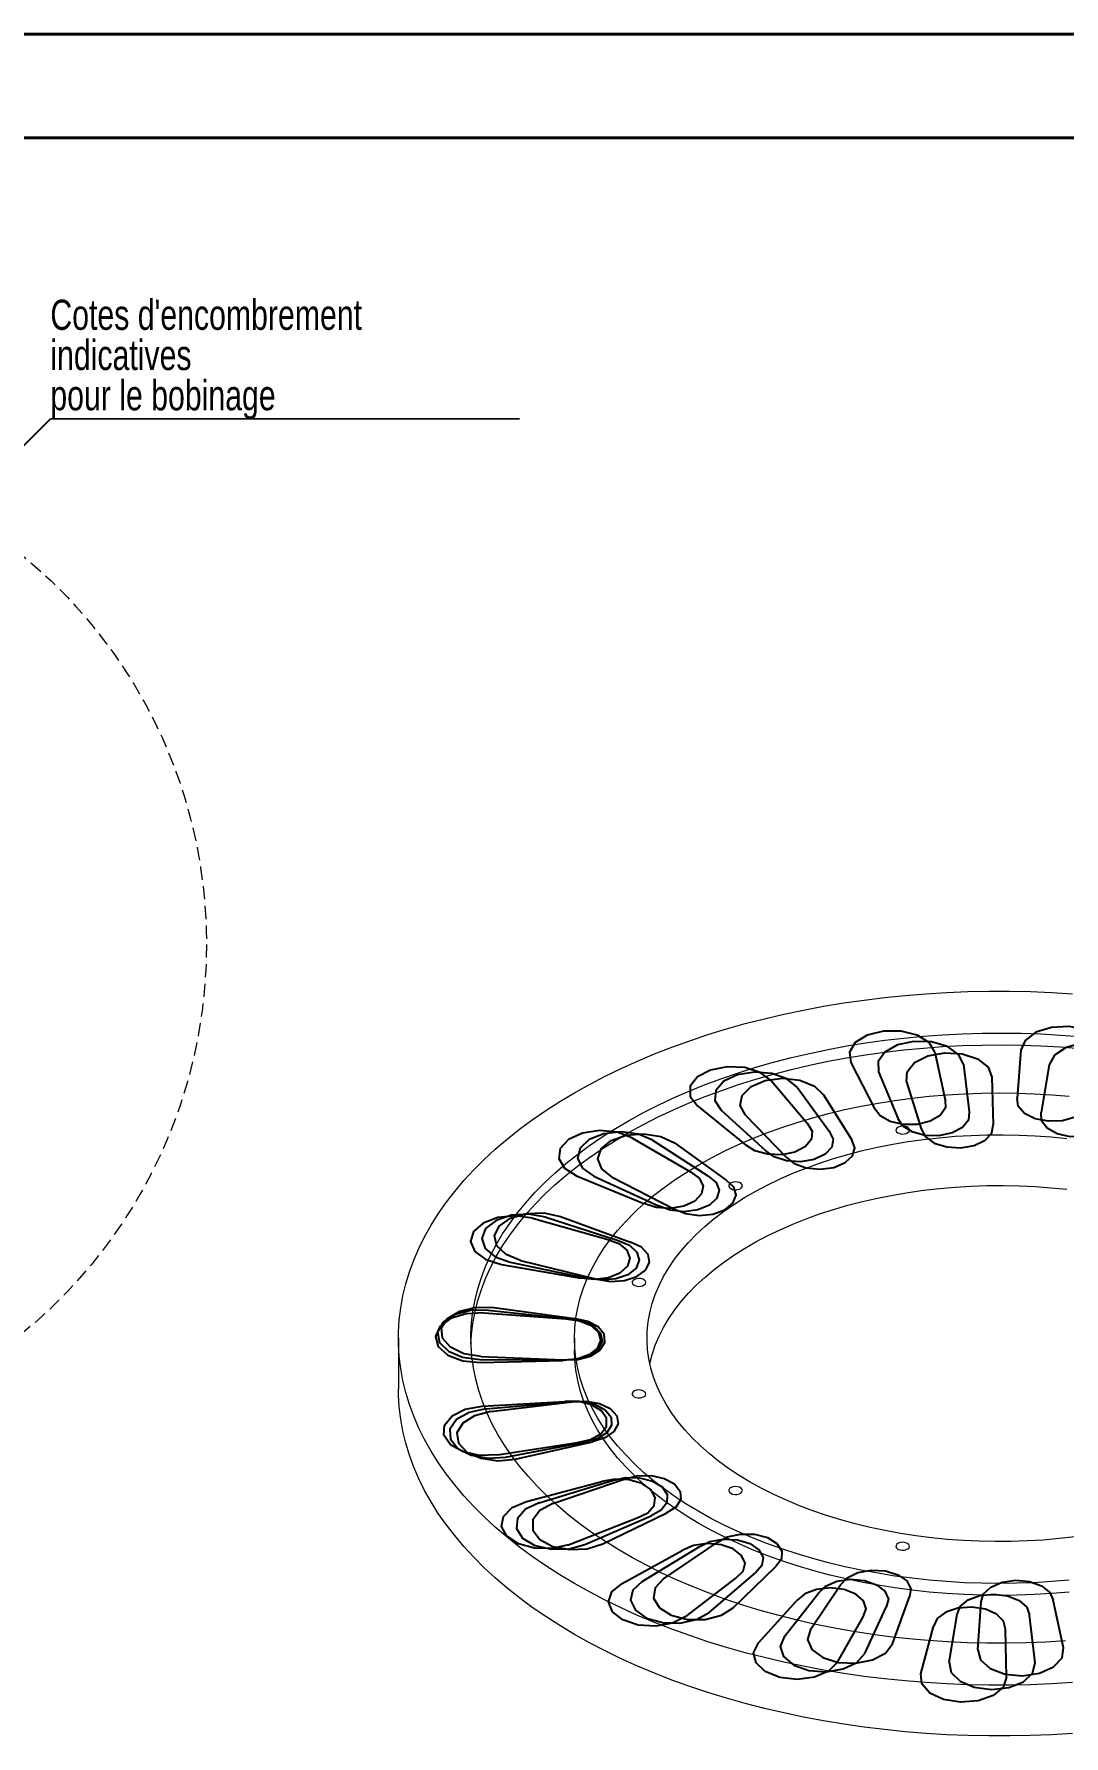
# Model space of a CAD drawing. Header units: millimetres. Extents: x 0 to 420, y 0 to 297.
# Drawn here: x 221.3 to 320.7, y 133 to 297.2 of the extents above; entities that cross this region are included whole.
import ezdxf

# ---------------------------------------------------------------- set-up
doc = ezdxf.new("R2010")
doc.units = ezdxf.units.MM
doc.linetypes.add('HIDDEN', pattern=[1.905, 1.27, -0.635])
doc.styles.add('SLDTEXTSTYLE0', font='TXT', dxfattribs={"width": 0.75})
doc.dimstyles.new('SLDDIMSTYLE6', dxfattribs={"dimtxt": 0, "dimasz": 3.302, "dimexe": 0, "dimexo": 0.0625, "dimgap": 0, "dimtad": 0, "dimtih": 1, "dimtoh": 1, "dimdec": 0, "dimrnd": 1e-09, "dimzin": 0, "dimdsep": 46, "dimtxsty": 'Standard', "dimsah": 1, "dimcen": 0.09, "dimadec": 0, "dimazin": 0, "dimtfac": 3.302, "dimtdec": 0, "dimtofl": 0, "dimtmove": 0, "dimatfit": 3, "dimfxl": 1, "dimfrac": 2, "dimtolj": 1, "dimtzin": 0, "dimarcsym": 0})

# ---------------------------------------------------------------- blocks, each defined once
blk = doc.blocks.new('SW_NOTE_4')
at = {"color": 0, "linetype": 'Continuous', "lineweight": 0}
for p, q in [((0, 0), (45.28, 0)), ((45.28, 0), (0, 0)), ((0, 0), (45.28, 0)), ((45.28, 0), (0, 0)), ((0, 0), (45.28, 0)), ((45.28, 0), (0, 0))]:
    blk.add_line(p, q, dxfattribs=at)
at = {"color": 0, "linetype": 'Continuous', "lineweight": 0, "char_height": 2.9104, "attachment_point": 1, "style": 'SLDTEXTSTYLE0'}
for s, insert in [("Cotes d'encombrement", (0, 11.51)), ('indicatives', (0, 7.63)), ('pour le bobinage', (0, 3.75))]:
    blk.add_mtext(s, dxfattribs=dict(at, insert=insert))

msp = doc.modelspace()

# ---------------------------------------------------------------- linework, layer by layer
at = {"color": 7, "linetype": 'Continuous', "lineweight": 40}
for p, q in [((0.078844, 297.21478), (420.078844, 297.21478)), ((25.078844, 287.21478), (410.078844, 287.21478))]:
    msp.add_line(p, q, dxfattribs=at)
at = {"color": 7, "linetype": 'Continuous'}
for p, q in [((308.226888, 198.977343), (309.216429, 194.394508)), ((316.501522, 199.174915), (316.170922, 194.560559)), ((300.121441, 197.996224), (302.404131, 193.569916)), ((302.783928, 197.101715), (304.641843, 192.609684)), ((310.970518, 197.824231), (311.522339, 193.216929)), ((319.251456, 197.759016), (318.48213, 193.162119)), ((292.406276, 196.258318), (295.919849, 192.109278)), ((294.914994, 195.611177), (298.028324, 191.356947)), ((305.481605, 196.122125), (306.90913, 191.577944)), ((313.7246, 196.583854), (313.837032, 191.966008)), ((285.291842, 193.811032), (289.940456, 190.052434)), ((297.48268, 194.883457), (300.18636, 190.536894)), ((287.57836, 193.393273), (291.862182, 189.492889)), ((289.946016, 192.901638), (293.8521, 188.871256)), ((278.972202, 190.721122), (284.629057, 187.45549)), ((280.97415, 190.508503), (286.311612, 187.068358)), ((283.077192, 190.230726), (288.079134, 186.626463)), ((273.619741, 187.072872), (280.130531, 184.389284)), ((275.28251, 187.035556), (281.528021, 184.149487)), ((277.063573, 186.943577), (283.024932, 183.863748)), ((269.380458, 182.965797), (276.567586, 180.937454)), ((270.658693, 183.069165), (277.641891, 180.815897)), ((272.069195, 183.129856), (278.82736, 180.65847)), ((266.369992, 178.511926), (274.037411, 177.194158)), ((267.228825, 178.717523), (274.759226, 177.158519)), ((268.23029, 178.89359), (275.600916, 177.098062)), ((265.086464, 174.09933), (272.958659, 173.277116)), ((265.651574, 174.350336), (273.433611, 173.279641)), ((264.670458, 173.832751), (272.609023, 173.261502)), ((264.290047, 169.34056), (272.289303, 169.277563)), ((264.328217, 169.055907), (272.321383, 169.246758)), ((264.403388, 169.624019), (272.384561, 169.307365)), ((264.51978, 164.843563), (272.482384, 165.289586)), ((264.861299, 164.571019), (272.769417, 165.268958)), ((265.352603, 164.311694), (273.182338, 165.25944)), ((265.997573, 160.139366), (273.724409, 161.3359)), ((266.784637, 159.920808), (274.385904, 161.360645)), ((267.715674, 159.729521), (275.168403, 161.40831)), ((270.007599, 155.516772), (277.094672, 157.659232)), ((271.352972, 155.434378), (278.225404, 157.798418)), ((268.796459, 155.639745), (276.076759, 157.554151)), ((276.165281, 151.543426), (282.269953, 154.528231)), ((272.84009, 151.467439), (279.475266, 154.047498)), ((274.442269, 151.479042), (280.821832, 154.265684)), ((279.967682, 147.917757), (285.465716, 151.272569)), ((282.021332, 148.162799), (287.191726, 151.686951)), ((278.018167, 147.736257), (283.827229, 150.911592)), ((284.189446, 144.547977), (289.013937, 148.231972)), ((286.433118, 144.930059), (290.899653, 148.761531)), ((288.76139, 145.384712), (292.85647, 149.352083)), ((293.662218, 142.597445), (296.975417, 146.801064)), ((296.201602, 143.284945), (299.109665, 147.587314)), ((304.139018, 141.920773), (305.780741, 146.440783)), ((291.185589, 141.989565), (294.893911, 146.081731)), ((298.815762, 140.13081), (301.30676, 144.519523)), ((301.457791, 140.983543), (303.527279, 145.444645)), ((309.607193, 140.132376), (310.37652, 144.729273)), ((312.357127, 141.329407), (312.687727, 145.943764)), ((317.888131, 140.067161), (317.33631, 144.674462)), ((320.631761, 141.526979), (319.64222, 146.109815)), ((306.871831, 139.022413), (308.077559, 143.58796)), ((315.134049, 138.694607), (315.021617, 143.312453))]:
    msp.add_line(p, q, dxfattribs=at)
at = {"color": 7, "linetype": 'Continuous', "lineweight": 15}
for p, q in [((256.429323, 171.395318), (256.429323, 166.496074)), ((273.429326, 171.395318), (273.429326, 170.252161))]:
    msp.add_line(p, q, dxfattribs=at)
at = {"color": 7, "linetype": 'Continuous', "lineweight": 15, "flags": 128}
for points in [[(321.497747, 138.162206), (319.484359, 138.040043), (317.464808, 137.958518), (315.441563, 137.917731), (313.417086, 137.917731), (311.393841, 137.958518), (309.374291, 138.040043), (307.360902, 138.162206), (305.356126, 138.324859), (303.362403, 138.527803), (301.382163, 138.77079), (299.41782, 139.053527), (297.471768, 139.375666), (295.546371, 139.736815), (293.643982, 140.136536), (291.766919, 140.574342), (289.917466, 141.049699), (288.097874, 141.562025), (286.310368, 142.1107), (284.557118, 142.695055), (282.840262, 143.314375), (281.16189, 143.967906), (279.524053, 144.654855), (277.928742, 145.374383), (276.377899, 146.125612), (274.873418, 146.90763), (273.417132, 147.719484), (272.010808, 148.560179), (270.656167, 149.428698), (269.354859, 150.323981), (268.108465, 151.244934), (266.918505, 152.190437), (265.786433, 153.15934), (264.713623, 154.15046), (263.701382, 155.16259), (262.750945, 156.194496), (261.863474, 157.244923), (261.040043, 158.31259), (260.281658, 159.396196), (259.589247, 160.494421), (258.96365, 161.605929), (258.405628, 162.729361), (257.915861, 163.863352), (257.494949, 165.00652), (257.143402, 166.157472), (256.861648, 167.314805), (256.650033, 168.477109), (256.508811, 169.642971), (256.438159, 170.810965), (256.438159, 171.979671), (256.508811, 173.147666), (256.650033, 174.313527), (256.861648, 175.475832), (257.143402, 176.633164), (257.494949, 177.784116), (257.915861, 178.927284), (258.405628, 180.061275), (258.96365, 181.184708), (259.589247, 182.296215), (260.281658, 183.394441), (261.040043, 184.478047), (261.863474, 185.545713), (262.750945, 186.596141), (263.701382, 187.628047), (264.713623, 188.640176), (265.786433, 189.631296), (266.918505, 190.600199), (268.108465, 191.545703), (269.354859, 192.466656), (270.656167, 193.361939), (272.010808, 194.230457), (273.417132, 195.071153), (274.873418, 195.883007), (276.377899, 196.665024), (277.928742, 197.416254), (279.524053, 198.135781), (281.16189, 198.822731), (282.840262, 199.476262), (284.557118, 200.095582), (286.310368, 200.679936), (288.097874, 201.228612), (289.917466, 201.740938), (291.766919, 202.216294), (293.643982, 202.654101), (295.546371, 203.053821), (297.471768, 203.41497), (299.41782, 203.73711), (301.382163, 204.019846), (303.362403, 204.262834), (305.356126, 204.465778), (307.360902, 204.628431), (309.374291, 204.750593), (311.393841, 204.832119), (313.417086, 204.872906), (315.441563, 204.872906), (317.464808, 204.832119), (319.484359, 204.750593), (321.497747, 204.628431)], [(320.811913, 142.185116), (318.926735, 142.068345), (317.03534, 141.992107), (315.140342, 141.956506), (313.244364, 141.961592), (311.350021, 142.00736), (309.459935, 142.093743), (307.576717, 142.220623), (305.702971, 142.387826), (303.841284, 142.595122), (301.994232, 142.842219), (300.164366, 143.128781), (298.354215, 143.45441), (296.566281, 143.818654), (294.803038, 144.221013), (293.066917, 144.660929), (291.360321, 145.137794), (289.685609, 145.65095), (288.045095, 146.199685), (286.441048, 146.783245), (284.875684, 147.400821), (283.35116, 148.051557), (281.869595, 148.734559), (280.433028, 149.448879), (279.043446, 150.19353), (277.702771, 150.967485), (276.412858, 151.769674), (275.175485, 152.598987), (273.992362, 153.454276), (272.865132, 154.334364), (271.795343, 155.23803), (270.784479, 156.164027), (269.833938, 157.111076), (268.945029, 158.077866), (268.118986, 159.063063), (267.356947, 160.065304), (266.659964, 161.083202), (266.029007, 162.115355), (265.46494, 163.160333), (264.968546, 164.216692), (264.540515, 165.282973), (264.18143, 166.357702), (263.891795, 167.439392), (263.672008, 168.526551), (263.522372, 169.617674), (263.443091, 170.711255), (263.43428, 171.80578), (263.49595, 172.899739), (263.628013, 173.991618), (263.830288, 175.079908), (264.102496, 176.163107), (264.44426, 177.239716), (264.855106, 178.308248), (265.334468, 179.367225), (265.881686, 180.415184), (266.496001, 181.450676), (267.176562, 182.472272), (267.922432, 183.478558), (268.73258, 184.468143), (269.605884, 185.439662), (270.541136, 186.391771), (271.537048, 187.323151), (272.592238, 188.23252), (273.705253, 189.118616), (274.874553, 189.980217), (276.098522, 190.816133), (277.375464, 191.625208), (278.703618, 192.406324), (280.081151, 193.158399), (281.506157, 193.880395), (282.97666, 194.571318), (284.49064, 195.230206), (286.045996, 195.856153), (287.640578, 196.448295), (289.272186, 197.005811), (290.938564, 197.52793), (292.637406, 198.013931), (294.366369, 198.463143), (296.123061, 198.874945), (297.905052, 199.248767), (299.709881, 199.584095), (301.535055, 199.880462), (303.37805, 200.13746), (305.236317, 200.354735), (307.107292, 200.531983), (308.988386, 200.668963), (310.876999, 200.765486), (312.770524, 200.821414), (314.666337, 200.836673), (316.561824, 200.811243), (318.454368, 200.745156), (320.341343, 200.638506), (322.220153, 200.491438)], [(263.438936, 170.823741), (263.49595, 171.756582), (263.628013, 172.848461), (263.830288, 173.936751), (264.102496, 175.01995), (264.44426, 176.096559), (264.855106, 177.165091), (265.334468, 178.224068), (265.881686, 179.272027), (266.496001, 180.307519), (267.176562, 181.329115), (267.922432, 182.335401), (268.73258, 183.324986), (269.605884, 184.296505), (270.541136, 185.248614), (271.537048, 186.179994), (272.592238, 187.089363), (273.705253, 187.975459), (274.874553, 188.83706), (276.098522, 189.672976), (277.375464, 190.482051), (278.703618, 191.263167), (280.081151, 192.015242), (281.506157, 192.737238), (282.97666, 193.428161), (284.49064, 194.087049), (286.045996, 194.712996), (287.640578, 195.305138), (289.272186, 195.862654), (290.938564, 196.384773), (292.637406, 196.870774), (294.366369, 197.319986), (296.123061, 197.731788), (297.905052, 198.10561), (299.709881, 198.440938), (301.535055, 198.737305), (303.37805, 198.994303), (305.236317, 199.211578), (307.107292, 199.388826), (308.988386, 199.525806), (310.876999, 199.622329), (312.770524, 199.678257), (314.666337, 199.693516), (316.561824, 199.668086), (318.454368, 199.601999), (320.341343, 199.495349), (322.220153, 199.348281)], [(321.177703, 148.049334), (319.500722, 147.908285), (317.815078, 147.807362), (316.123649, 147.746742), (314.429325, 147.726523), (312.735, 147.746742), (311.043571, 147.807362), (309.357927, 147.908285), (307.680946, 148.049334), (306.015495, 148.230268), (304.364419, 148.45078), (302.73054, 148.710494), (301.116646, 149.008962), (299.525498, 149.345679), (297.959812, 149.720066), (296.422264, 150.131485), (294.915481, 150.579233), (293.442037, 151.062545), (292.00445, 151.580596), (290.605176, 152.132499), (289.246603, 152.717312), (287.931056, 153.334037), (286.66078, 153.981619), (285.437947, 154.658952), (284.264644, 155.364879), (283.142878, 156.098193), (282.074563, 156.857643), (281.061528, 157.64193), (280.105499, 158.449714), (279.208112, 159.279615), (278.3709, 160.130216), (277.595294, 161.000063), (276.882618, 161.887671), (276.23409, 162.791522), (275.650816, 163.710073), (275.133799, 164.641753), (274.683913, 165.584972), (274.301933, 166.538118), (273.988511, 167.499562), (273.744181, 168.467663), (273.569358, 169.440765), (273.46435, 170.417206), (273.429326, 171.395318), (273.46435, 172.373431), (273.569358, 173.349872), (273.744181, 174.322974), (273.988511, 175.291074), (274.301933, 176.252518), (274.683913, 177.205665), (275.133799, 178.148883), (275.650816, 179.080564), (276.23409, 179.999114), (276.882618, 180.902965), (277.595294, 181.790573), (278.3709, 182.66042), (279.208112, 183.511021), (280.105499, 184.340923), (281.061528, 185.148707), (282.074563, 185.932994), (283.142878, 186.692443), (284.264644, 187.425758), (285.437947, 188.131684), (286.66078, 188.809017), (287.931056, 189.4566), (289.246603, 190.073324), (290.605176, 190.658137), (292.00445, 191.210041), (293.442037, 191.728091), (294.915481, 192.211404), (296.422264, 192.659152), (297.959812, 193.070571), (299.525498, 193.444958), (301.116646, 193.781675), (302.73054, 194.080142), (304.364419, 194.339856), (306.015495, 194.560368), (307.680946, 194.741303), (309.357927, 194.882351), (311.043571, 194.983275), (312.735, 195.043895), (314.429325, 195.064114), (316.123649, 195.043895), (317.815078, 194.983275), (319.500722, 194.882351), (321.177703, 194.741303)], [(321.725285, 152.224768), (320.206278, 152.052933), (318.675295, 151.921189), (317.135515, 151.829807), (315.590123, 151.778979), (314.042326, 151.768808), (312.495329, 151.799315), (310.952342, 151.870439), (309.416564, 151.982031), (307.891174, 152.13386), (306.379333, 152.325611), (304.884179, 152.556887), (303.40881, 152.827209), (301.956282, 153.136016), (300.529604, 153.482667), (299.131738, 153.866447), (297.765578, 154.286557), (296.433955, 154.742127), (295.13963, 155.232213), (293.885288, 155.755802), (292.673524, 156.311803), (291.506854, 156.899069), (290.387694, 157.51638), (289.318364, 158.162458), (288.301079, 158.835962), (287.337952, 159.535499), (286.430972, 160.259614), (285.582025, 161.006812), (284.79287, 161.775542), (284.065138, 162.564209), (283.400341, 163.37118), (282.799859, 164.194784), (282.264931, 165.033311), (281.796669, 165.885023), (281.396043, 166.748157), (281.063885, 167.620924), (280.800881, 168.501513), (280.607577, 169.388099), (280.484374, 170.278846), (280.431527, 171.171909), (280.449147, 172.065433), (280.537193, 172.957569), (280.695489, 173.846465), (280.9237, 174.730283), (281.221359, 175.607187), (281.587846, 176.475362), (282.022402, 177.333009), (282.524127, 178.178348), (283.09198, 179.009627), (283.724784, 179.825126), (284.421228, 180.623152), (285.179867, 181.402053), (285.999132, 182.160213), (286.877323, 182.89606), (287.812617, 183.608071), (288.803082, 184.294769), (289.846659, 184.954731), (290.941187, 185.586589), (292.0844, 186.189033), (293.273923, 186.760816), (294.507297, 187.30075), (295.78196, 187.807719), (297.095274, 188.28067), (298.444516, 188.718623), (299.826888, 189.120672), (301.239526, 189.485982), (302.6795, 189.813797), (304.143829, 190.103436), (305.629477, 190.3543), (307.133364, 190.565869), (308.652371, 190.737704), (310.183354, 190.869447), (311.723134, 190.960829), (313.268527, 191.011657), (314.816323, 191.021829), (316.36332, 190.991321), (317.906307, 190.920198), (319.442085, 190.808606), (320.967476, 190.656777)], [(304.645148, 191.20012), (304.821969, 191.127239), (305.030201, 191.091451), (305.247282, 191.096633), (305.449682, 191.142226), (305.615473, 191.223288), (305.726689, 191.331034), (305.771274, 191.453789), (305.744401, 191.578251), (305.648978, 191.690931), (305.495349, 191.779619), (305.30016, 191.834705), (305.084565, 191.850218), (304.871924, 191.82448), (304.685282, 191.760276), (304.544863, 191.664567), (304.465885, 191.547723), (304.456907, 191.422407), (304.518902, 191.302196), (304.645148, 191.20012)], [(280.695155, 168.945696), (280.695489, 168.94722), (280.9237, 169.831038), (281.221359, 170.707942), (281.587846, 171.576118), (282.022402, 172.433764), (282.524127, 173.279103), (283.09198, 174.110382), (283.724784, 174.925881), (284.421228, 175.723907), (285.179867, 176.502808), (285.999132, 177.260968), (286.877323, 177.996815), (287.812617, 178.708827), (288.803082, 179.395524), (289.846659, 180.055486), (290.941187, 180.687344), (292.0844, 181.289789), (293.273923, 181.861571), (294.507297, 182.401505), (295.78196, 182.908475), (297.095274, 183.381426), (298.444516, 183.819379), (299.826888, 184.221427), (301.239526, 184.586737), (302.6795, 184.914552), (304.143829, 185.204192), (305.629477, 185.455056), (307.133364, 185.666624), (308.652371, 185.838459), (310.183354, 185.970203), (311.723134, 186.061584), (313.268527, 186.112413), (314.816323, 186.122584), (316.36332, 186.092076), (317.906307, 186.020953), (319.442085, 185.909361), (320.967476, 185.757532)], [(288.506789, 185.82125), (288.68361, 185.748369), (288.891844, 185.71258), (289.108923, 185.717763), (289.311324, 185.763356), (289.477115, 185.844418), (289.588331, 185.952164), (289.632916, 186.074919), (289.606042, 186.199381), (289.51062, 186.312061), (289.35699, 186.400749), (289.161803, 186.455834), (288.946207, 186.471348), (288.733565, 186.44561), (288.546924, 186.381406), (288.406505, 186.285697), (288.327527, 186.168854), (288.318548, 186.043537), (288.380543, 185.923326), (288.506789, 185.82125)], [(279.189303, 176.504774), (279.366125, 176.431893), (279.574357, 176.396105), (279.791438, 176.401287), (279.993838, 176.44688), (280.159629, 176.527942), (280.270845, 176.635688), (280.31543, 176.758443), (280.288557, 176.882905), (280.193134, 176.995585), (280.039504, 177.084273), (279.844316, 177.139359), (279.628721, 177.154872), (279.41608, 177.129134), (279.229438, 177.06493), (279.089019, 176.969221), (279.010041, 176.852377), (279.001063, 176.727061), (279.063058, 176.60685), (279.189303, 176.504774)], [(321.177703, 146.906176), (319.500722, 146.765128), (317.815078, 146.664205), (316.123649, 146.603585), (314.429325, 146.583366), (312.735, 146.603585), (311.043571, 146.664205), (309.357927, 146.765128), (307.680946, 146.906176), (306.015495, 147.087111), (304.364419, 147.307623), (302.73054, 147.567337), (301.116646, 147.865805), (299.525498, 148.202522), (297.959812, 148.576909), (296.422264, 148.988328), (294.915481, 149.436076), (293.442037, 149.919388), (292.00445, 150.437439), (290.605176, 150.989342), (289.246603, 151.574155), (287.931056, 152.19088), (286.66078, 152.838462), (285.437947, 153.515795), (284.264644, 154.221722), (283.142878, 154.955036), (282.074563, 155.714486), (281.061528, 156.498773), (280.105499, 157.306557), (279.208112, 158.136458), (278.3709, 158.987059), (277.595294, 159.856906), (276.882618, 160.744514), (276.23409, 161.648365), (275.650816, 162.566916), (275.133799, 163.498596), (274.683913, 164.441815), (274.301933, 165.394961), (273.988511, 166.356405), (273.744181, 167.324506), (273.569358, 168.297607), (273.46435, 169.274049), (273.429326, 170.252161)], [(321.497747, 133.262961), (319.484359, 133.140798), (317.464808, 133.059273), (315.441563, 133.018486), (313.417086, 133.018486), (311.393841, 133.059273), (309.374291, 133.140798), (307.360902, 133.262961), (305.356126, 133.425614), (303.362403, 133.628558), (301.382163, 133.871545), (299.41782, 134.154282), (297.471768, 134.476421), (295.546371, 134.83757), (293.643982, 135.237291), (291.766919, 135.675098), (289.917466, 136.150454), (288.097874, 136.66278), (286.310368, 137.211456), (284.557118, 137.79581), (282.840262, 138.41513), (281.16189, 139.068661), (279.524053, 139.75561), (277.928742, 140.475138), (276.377899, 141.226368), (274.873418, 142.008385), (273.417132, 142.820239), (272.010808, 143.660935), (270.656167, 144.529453), (269.354859, 145.424736), (268.108465, 146.345689), (266.918505, 147.291193), (265.786433, 148.260096), (264.713623, 149.251216), (263.701382, 150.263345), (262.750945, 151.295251), (261.863474, 152.345679), (261.040043, 153.413345), (260.281658, 154.496951), (259.589247, 155.595176), (258.96365, 156.706684), (258.405628, 157.830117), (257.915861, 158.964107), (257.494949, 160.107276), (257.143402, 161.258227), (256.861648, 162.41556), (256.650033, 163.577864), (256.508811, 164.743726), (256.438159, 165.911721), (256.429323, 166.496074)], [(279.189303, 165.747034), (279.366124, 165.674152), (279.574358, 165.638364), (279.791438, 165.643548), (279.993838, 165.68914), (280.159629, 165.770202), (280.270845, 165.877949), (280.315431, 166.000704), (280.288557, 166.125164), (280.193134, 166.237844), (280.039504, 166.326533), (279.844317, 166.381618), (279.628721, 166.397133), (279.416081, 166.371394), (279.229437, 166.30719), (279.089018, 166.211481), (279.010042, 166.094638), (279.001063, 165.96932), (279.063056, 165.84911), (279.189303, 165.747034)], [(288.506789, 156.430557), (288.683612, 156.357677), (288.891843, 156.321888), (289.108923, 156.327072), (289.311324, 156.372664), (289.477115, 156.453725), (289.588331, 156.561473), (289.632917, 156.684227), (289.606042, 156.808688), (289.51062, 156.921368), (289.35699, 157.010056), (289.161802, 157.065143), (288.946206, 157.080657), (288.733566, 157.054918), (288.546922, 156.990714), (288.406504, 156.895005), (288.327528, 156.778162), (288.318549, 156.652844), (288.380543, 156.532635), (288.506789, 156.430557)], [(304.645149, 151.051687), (304.821968, 150.978806), (305.030202, 150.943018), (305.247282, 150.948202), (305.449682, 150.993794), (305.615473, 151.074856), (305.726689, 151.182603), (305.771276, 151.305358), (305.744401, 151.429818), (305.648979, 151.542498), (305.49535, 151.631186), (305.300161, 151.686272), (305.084565, 151.701787), (304.871925, 151.676048), (304.685281, 151.611844), (304.544862, 151.516135), (304.465886, 151.399292), (304.456907, 151.273974), (304.5189, 151.153764), (304.645149, 151.051687)]]:
    msp.add_lwpolyline(points, dxfattribs=at)
at = {"color": 7, "linetype": 'Continuous', "flags": 128}
for points in [[(308.226888, 198.977343), (307.673159, 199.908484), (306.518152, 200.632791), (304.95643, 201.028253), (303.251072, 201.028253), (301.68935, 200.632791), (300.534343, 199.908484), (299.980614, 198.977343), (300.121441, 197.996224)], [(324.719631, 198.58355), (324.719631, 199.568032), (324.034596, 200.469595), (322.779924, 201.136366), (321.166966, 201.456027), (319.467433, 201.374729), (317.967615, 200.906168), (316.920162, 200.129273), (316.501522, 199.174915)], [(310.970518, 197.824231), (310.506258, 198.77153), (309.42194, 199.531382), (307.900221, 199.975788), (306.197439, 200.029885), (304.600435, 199.684562), (303.378228, 198.997988), (302.736703, 198.08582), (302.783928, 197.101715)], [(305.481605, 196.122125), (305.528125, 197.106241), (306.255507, 197.99668), (307.54122, 198.643446), (309.168682, 198.937587), (310.863742, 198.829556), (312.34086, 198.33755), (313.351212, 197.544449), (313.7246, 196.583854)], [(327.400858, 196.907849), (327.494568, 197.890843), (326.896385, 198.812775), (325.707076, 199.51834), (324.126983, 199.888684), (322.422279, 199.861422), (320.880126, 199.441145), (319.760306, 198.698651), (319.251456, 197.759016)], [(292.406276, 196.258318), (291.358823, 197.035213), (289.859005, 197.503775), (288.159472, 197.585073), (286.546515, 197.265412), (285.291842, 196.59864), (284.606807, 195.697077), (284.606807, 194.712595), (285.291842, 193.811032)], [(294.914994, 195.611177), (293.943074, 196.420125), (292.490123, 196.935556), (290.800896, 197.070644), (289.159948, 196.802632), (287.843703, 196.176669), (287.073887, 195.298199), (286.980177, 194.315204), (287.57836, 193.393273)], [(289.946016, 192.901638), (289.436493, 193.841152), (289.623629, 194.819689), (290.475901, 195.672411), (291.849741, 196.255675), (293.51372, 196.471227), (295.187537, 196.282758), (296.58923, 195.722015), (297.48268, 194.883457)], [(309.216429, 194.394508), (309.230462, 193.610642), (308.723803, 192.883345), (307.773587, 192.32334), (306.524475, 192.015884), (305.166633, 192.007783), (303.906781, 192.300271), (302.936719, 192.848819), (302.404131, 193.569916)], [(323.077908, 194.06354), (322.65029, 193.319516), (321.76201, 192.726597), (320.5483, 192.375048), (319.193938, 192.31839), (317.905111, 192.565249), (316.878033, 193.078042), (316.269067, 193.778702), (316.170922, 194.560559)], [(311.522339, 193.216929), (311.461736, 192.433803), (310.886614, 191.723677), (309.884528, 191.194661), (308.608038, 190.927294), (307.251476, 190.962279), (306.021369, 191.29429), (305.104987, 191.872782), (304.641843, 192.609684)], [(325.33137, 192.446747), (324.833577, 191.717412), (323.890201, 191.153567), (322.644862, 190.841051), (321.287153, 190.827442), (320.023771, 191.114811), (319.047056, 191.659411), (318.505704, 192.37833), (318.48213, 193.162119)], [(278.972202, 190.721122), (277.544534, 191.259583), (275.862434, 191.421623), (274.20926, 191.179947), (272.863492, 190.575266), (272.051832, 189.709439), (271.911004, 188.72832), (272.464733, 187.797179), (273.619741, 187.072872)], [(280.97415, 190.508503), (279.599893, 191.091439), (277.935759, 191.306594), (276.262078, 191.117726), (274.860786, 190.556648), (273.967936, 189.717878), (273.733932, 188.742707), (274.198192, 187.795408), (275.28251, 187.035556)], [(277.063573, 186.943577), (276.053222, 187.736678), (275.679833, 188.697273), (276.006307, 189.663546), (276.977648, 190.472727), (278.43023, 190.988504), (280.11936, 191.123995), (281.760499, 190.856375), (283.077192, 190.230726)], [(295.919849, 192.109278), (296.374011, 191.370515), (296.303878, 190.587654), (295.720125, 189.879878), (294.711625, 189.354941), (293.431911, 189.092758), (292.075809, 189.133245), (290.849773, 189.470238), (289.940456, 190.052434)], [(298.028324, 191.356947), (298.41148, 190.604893), (298.266935, 189.82544), (297.616693, 189.137252), (296.559749, 188.645099), (295.257013, 188.423908), (293.906813, 188.507352), (292.714707, 188.882729), (291.862182, 189.492889)], [(293.8521, 188.871256), (294.645259, 188.234973), (295.799833, 187.822347), (297.140049, 187.696198), (298.461872, 187.87573), (299.564065, 188.33361), (300.278831, 189.000132), (300.497352, 189.773822), (300.18636, 190.536894)], [(306.90913, 191.577944), (307.301432, 190.827463), (308.161364, 190.220776), (309.35801, 189.850245), (310.709191, 189.77228), (312.009203, 189.998751), (313.06013, 190.495179), (313.701978, 191.185988), (313.837032, 191.966008)], [(284.629057, 187.45549), (285.474134, 186.841885), (285.848126, 186.088296), (285.694096, 185.309448), (285.035494, 184.623915), (283.972585, 184.136062), (282.667188, 183.920161), (281.318038, 184.009081), (280.130531, 184.389284)], [(286.311612, 187.068358), (287.097006, 186.428873), (287.398701, 185.664558), (287.170767, 184.891774), (286.447906, 184.228168), (285.340166, 183.77477), (284.016191, 183.600605), (282.677543, 183.732188), (281.528021, 184.149487)], [(283.024932, 183.863748), (284.132996, 183.410614), (285.457096, 183.236765), (286.795649, 183.368668), (287.944873, 183.786241), (288.729809, 184.425913), (289.030957, 185.1903), (288.80247, 185.96303), (288.079134, 186.626463)], [(269.380458, 182.965797), (267.727284, 183.207473), (266.045184, 183.045432), (264.617516, 182.506971), (263.684773, 181.682796), (263.40408, 180.711741), (263.822721, 179.757383), (264.870174, 178.980488), (266.369992, 178.511926)], [(270.658693, 183.069165), (269.031021, 183.362918), (267.336039, 183.254482), (265.859273, 182.762124), (264.849489, 181.968782), (264.476789, 181.008098), (264.803955, 180.041902), (265.775875, 179.232954), (267.228825, 178.717523)], [(268.23029, 178.89359), (266.828596, 179.454333), (265.935146, 180.292891), (265.700444, 181.268005), (266.164025, 182.215415), (267.247799, 182.975525), (268.7692, 183.420294), (270.471943, 183.474798), (272.069195, 183.129856)], [(276.567586, 180.937454), (277.712001, 180.515502), (278.489591, 179.872847), (278.781975, 179.107328), (278.54464, 178.335487), (277.813719, 177.67483), (276.700487, 177.225937), (275.374424, 177.057147), (274.037411, 177.194158)], [(277.641891, 180.815897), (278.744412, 180.358279), (279.459655, 179.691929), (279.67873, 178.918291), (279.368284, 178.155144), (278.575582, 177.518672), (277.421303, 177.105772), (276.081177, 176.979302), (274.759226, 177.158519)], [(275.600916, 177.098062), (276.903811, 176.877181), (278.25395, 176.960948), (279.445787, 177.336609), (280.297876, 177.946973), (280.680494, 178.699118), (280.53539, 179.478537), (279.884656, 180.16657), (278.82736, 180.65847)], [(265.086464, 174.09933), (263.38176, 174.072068), (261.839607, 173.651791), (260.719787, 172.909298), (260.210936, 171.969662), (260.398773, 170.99117), (261.251656, 170.138651), (262.625913, 169.555715), (264.290047, 169.34056)], [(264.403388, 169.624019), (262.762249, 169.891639), (261.445556, 170.517289), (260.67511, 171.395575), (260.580697, 172.378547), (261.178219, 173.300621), (262.367023, 174.00647), (263.946851, 174.377191), (265.651574, 174.350336)], [(264.670458, 173.832751), (262.970925, 173.751454), (261.471107, 173.282892), (260.423654, 172.505997), (260.005013, 171.551639), (260.285706, 170.580584), (261.218449, 169.756409), (262.646117, 169.217948), (264.328217, 169.055907)], [(272.958659, 173.277116), (274.258832, 173.050955), (275.310115, 172.554778), (275.952458, 171.864122), (276.08807, 171.084134), (275.696306, 170.33356), (274.836809, 169.726667), (273.640428, 169.35585), (272.289303, 169.277563)], [(272.609023, 173.261502), (273.92876, 173.076927), (275.025683, 172.614848), (275.732797, 171.945612), (275.942449, 171.171105), (275.622722, 170.409237), (274.822291, 169.775996), (273.663015, 169.367788), (272.321383, 169.246758)], [(272.384561, 169.307365), (273.741098, 169.342673), (274.970967, 169.674978), (275.886934, 170.253689), (276.349551, 170.990701), (276.288388, 171.773813), (275.712757, 172.483802), (274.710293, 173.012578), (273.433611, 173.279641)], [(265.997573, 160.139366), (264.294831, 160.084862), (262.697579, 160.429804), (261.47488, 161.116086), (260.832703, 162.028101), (260.879223, 163.012217), (261.606605, 163.902657), (262.892318, 164.549422), (264.51978, 164.843563)], [(264.861299, 164.571019), (263.264294, 164.225695), (262.042087, 163.539122), (261.400563, 162.626954), (261.447787, 161.642849), (262.175807, 160.752583), (263.461983, 160.106125), (265.089655, 159.812372), (266.784637, 159.920808)], [(265.352603, 164.311694), (263.790881, 163.916232), (262.635874, 163.191925), (262.082145, 162.260784), (262.222972, 161.279664), (263.034633, 160.413838), (264.3804, 159.809156), (266.033575, 159.56748), (267.715674, 159.729521)], [(273.724409, 161.3359), (274.987585, 161.623571), (275.96391, 162.168403), (276.504748, 162.887451), (276.52776, 163.671246), (276.029445, 164.400462), (275.085665, 164.964082), (273.840103, 165.276301), (272.482384, 165.289586)], [(272.769417, 165.268958), (274.126349, 165.298763), (275.399748, 165.026527), (276.395752, 164.493697), (276.962726, 163.781391), (277.014355, 162.99805), (276.542778, 162.262932), (275.619789, 161.687952), (274.385904, 161.360645)], [(273.182338, 165.25944), (274.534383, 165.332244), (275.831772, 165.100815), (276.876988, 164.600385), (277.510908, 163.907141), (277.637022, 163.126622), (277.236132, 162.377655), (276.369268, 161.774264), (275.168403, 161.40831)], [(279.475266, 154.047498), (280.508196, 154.556358), (281.125177, 155.254678), (281.232277, 156.036143), (280.813192, 156.781783), (279.931724, 157.378081), (278.722069, 157.734256), (277.368385, 157.796084), (276.076759, 157.554151)], [(277.094672, 157.659232), (278.361318, 157.941772), (279.718842, 157.922979), (280.960573, 157.605715), (281.897469, 157.03828), (282.386895, 156.30706), (282.354342, 155.523379), (281.804765, 154.806543), (280.821832, 154.265684)], [(278.225404, 157.798418), (279.463242, 158.120711), (280.820504, 158.14501), (282.090558, 157.867616), (283.08005, 157.330758), (283.63834, 156.61617), (283.680432, 155.832639), (283.199918, 155.099452), (282.269953, 154.528231)], [(272.84009, 151.467439), (271.260263, 151.096718), (269.555539, 151.123573), (268.013086, 151.543482), (266.892734, 152.285708), (266.383211, 153.225222), (266.570347, 154.203759), (267.422619, 155.056481), (268.796459, 155.639745)], [(270.007599, 155.516772), (268.691354, 154.890808), (267.921537, 154.012338), (267.827827, 153.029344), (268.42601, 152.107412), (269.615319, 151.401847), (271.195412, 151.031503), (272.900116, 151.058765), (274.442269, 151.479042)], [(271.352972, 155.434378), (270.098299, 154.767606), (269.413265, 153.866044), (269.413265, 152.881561), (270.098299, 151.979999), (271.352972, 151.313227), (272.965929, 150.993566), (274.665463, 151.074864), (276.165281, 151.543426)], [(289.013937, 148.231972), (289.704689, 148.906878), (289.895465, 149.68301), (289.557222, 150.442209), (288.741454, 151.068893), (287.572354, 151.467655), (286.227908, 151.577788), (284.912795, 151.382524), (283.827229, 150.911592)], [(285.465716, 151.272569), (286.504816, 151.777227), (287.799355, 152.013913), (289.152253, 151.946596), (290.357543, 151.585522), (291.231731, 150.985663), (291.641728, 150.238341), (291.525118, 149.45733), (290.899653, 148.761531)], [(287.191726, 151.686951), (288.181219, 152.223809), (289.451273, 152.501203), (290.808535, 152.476904), (292.046373, 152.15461), (292.976338, 151.583389), (293.456852, 150.850202), (293.41476, 150.066671), (292.85647, 149.352083)], [(279.967682, 147.917757), (279.074832, 147.078986), (278.840828, 146.103816), (279.305088, 145.156517), (280.389406, 144.396665), (281.911125, 143.952259), (283.613907, 143.898162), (285.210911, 144.243486), (286.433118, 144.930059)], [(282.021332, 148.162799), (281.209672, 147.296972), (281.068844, 146.315853), (281.622573, 145.384712), (282.777581, 144.660405), (284.339302, 144.264943), (286.044661, 144.264943), (287.606382, 144.660405), (288.76139, 145.384712)], [(296.975417, 146.801064), (297.674367, 147.473152), (298.765639, 147.939669), (300.083096, 148.129593), (301.426169, 148.014009), (302.590385, 147.610514), (303.398504, 146.980536), (303.727498, 146.219984), (303.527279, 145.444645)], [(299.109665, 147.587314), (299.743585, 148.280558), (300.788802, 148.780988), (302.086191, 149.012417), (303.438236, 148.939613), (304.639101, 148.573659), (305.505965, 147.970268), (305.906855, 147.221302), (305.780741, 146.440783)], [(312.687727, 145.943764), (312.897379, 146.718272), (313.604493, 147.387507), (314.701417, 147.849586), (316.021154, 148.034161), (317.362786, 147.913131), (318.522062, 147.504923), (319.322493, 146.871683), (319.64222, 146.109815)], [(284.189446, 144.547977), (282.903733, 143.901211), (281.276271, 143.60707), (279.581211, 143.715101), (278.104093, 144.207107), (277.093741, 145.000208), (276.720353, 145.960803), (277.046827, 146.927077), (278.018167, 147.736257)], [(301.30676, 144.519523), (301.580479, 145.287339), (301.324377, 146.057178), (300.577445, 146.71184), (299.453394, 147.151656), (298.123353, 147.309671), (296.789808, 147.161826), (295.655779, 146.730631), (294.893911, 146.081731)], [(310.37652, 144.729273), (310.659578, 145.49596), (311.429326, 146.141754), (312.568576, 146.568338), (313.903888, 146.710769), (315.231972, 146.547363), (316.350641, 146.102997), (317.089586, 145.445322), (317.33631, 144.674462)], [(315.021617, 143.312453), (314.848641, 144.089974), (314.173414, 144.770096), (313.098734, 145.249277), (311.78821, 145.454566), (310.441358, 145.354709), (309.263224, 144.964909), (308.433168, 144.344509), (308.077559, 143.58796)], [(296.201602, 143.284945), (295.920909, 142.31389), (296.33955, 141.359532), (297.387002, 140.582637), (298.88682, 140.114076), (300.586354, 140.032778), (302.199311, 140.352438), (303.453984, 141.01921), (304.139018, 141.920773)], [(298.815762, 140.13081), (297.963489, 139.278088), (296.58965, 138.694824), (294.92567, 138.479271), (293.251854, 138.667741), (291.850161, 139.228484), (290.95671, 140.067041), (290.722008, 141.042156), (291.185589, 141.989565)], [(293.662218, 142.597445), (293.289518, 141.636761), (293.616684, 140.670566), (294.588604, 139.861617), (296.041555, 139.346186), (297.730782, 139.211098), (299.37173, 139.47911), (300.687975, 140.105074), (301.457791, 140.983543)], [(312.357127, 141.329407), (312.63782, 140.358352), (313.570563, 139.534176), (314.998231, 138.995716), (316.680331, 138.833675), (318.333505, 139.075351), (319.679273, 139.680033), (320.490933, 140.545859), (320.631761, 141.526979)], [(309.607193, 140.132376), (309.79503, 139.153884), (310.647913, 138.301365), (312.02217, 137.718429), (313.686304, 137.503274), (315.359985, 137.692142), (316.761277, 138.25322), (317.654127, 139.09199), (317.888131, 140.067161)], [(315.134049, 138.694607), (314.807575, 137.728334), (313.836234, 136.919154), (312.383653, 136.403376), (310.694522, 136.267885), (309.053383, 136.535505), (307.73669, 137.161154), (306.966245, 138.03944), (306.871831, 139.022413)]]:
    msp.add_lwpolyline(points, dxfattribs=at)
at = {"color": 7, "linetype": 'HIDDEN', "lineweight": 0}
msp.add_circle((189.409211, 209.386687), 48.490437, dxfattribs=at)

# ---------------------------------------------------------------- block references
at = {"color": 7, "linetype": 'Continuous', "lineweight": 0}
msp.add_blockref('SW_NOTE_4', (222.833337, 260.076559), dxfattribs=at)

# ---------------------------------------------------------------- leaders
msp.add_leader([(213.975785, 251.193455), (222.833337, 260.076559)], dimstyle='SLDDIMSTYLE6', dxfattribs=at)

doc.saveas('drawing.dxf')
